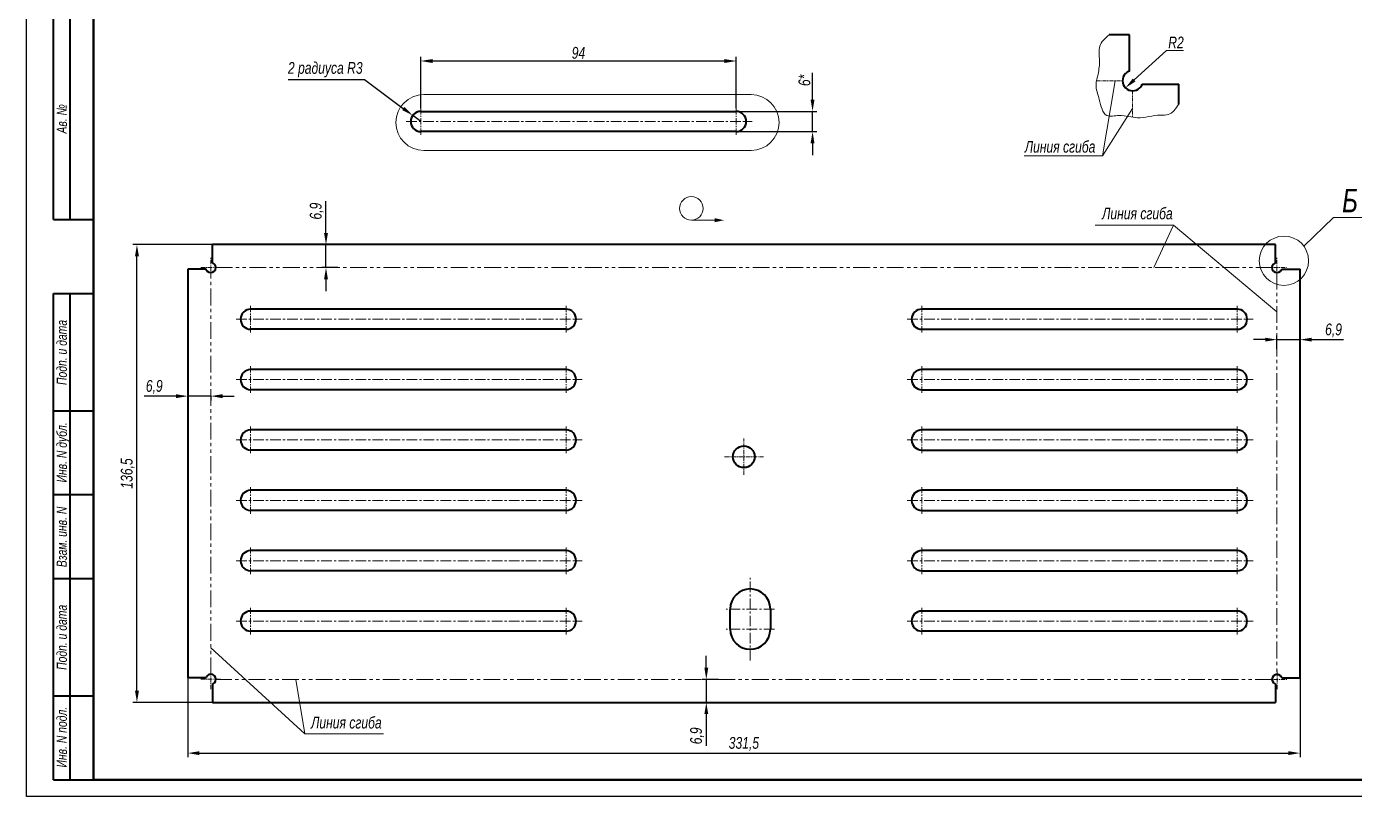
# Model space of a CAD drawing. Header units: millimetres. Extents: x 24199 to 24793, y 2132 to 2552.
# Drawn here: x 24198.5 to 24594.3, y 2131.8 to 2361.3 of the extents above; entities that cross this region are included whole.
import ezdxf

# ---------------------------------------------------------------- set-up
doc = ezdxf.new("R2010")
doc.units = ezdxf.units.MM
doc.linetypes.add('LT_04', pattern=[20, 10, -2, 2, -2, 2, -2])
doc.linetypes.add('LT_08', pattern=[10.16, 6.35, -1.27, 1.27, -1.27])
for name, color, linetype, lineweight in [('Layer_01', 3, 'Continuous', 13), ('Layer_02', 5, 'LT_04', 13), ('Layer_03', 7, 'Continuous', 40), ('Layer_05', 7, 'Continuous', 40), ('Layer_08', 1, 'Continuous', 15), ('Layer_09', 6, 'Continuous', 15), ('Layer_11', 6, 'Continuous', 15), ('Layer_17', 7, 'Continuous', 50)]:
    doc.layers.add(name, color=color, linetype=linetype, lineweight=lineweight)
doc.styles.add('Style_01', font='ARIALNI.TTF', dxfattribs={"width": 0.9, "height": 3.5})
doc.dimstyles.new('DimStyle_05', dxfattribs={"dimtxt": 3.5, "dimasz": 3.5, "dimexe": 1.25, "dimexo": 0, "dimtad": 1, "dimdec": 1, "dimtxsty": 'Style_01', "dimcen": 0, "dimazin": 3, "dimtfac": 1, "dimtdec": 1, "dimtmove": 0, "dimatfit": 3})
doc.dimstyles.new('DimStyle_13', dxfattribs={"dimtxt": 3.5, "dimasz": 3.5, "dimexe": 1.25, "dimexo": 0, "dimtad": 1, "dimdec": 1, "dimtxsty": 'Style_01', "dimcen": 0, "dimazin": 3, "dimtfac": 1, "dimtdec": 1, "dimtmove": 0, "dimatfit": 3})

# ---------------------------------------------------------------- blocks, each defined once
blk = doc.blocks.new('Block_18')
at = {"layer": 'Layer_05', "linetype": 'Continuous'}
for p, q in [((8, 172), (8, 292)), ((13, 172), (13, 292)), ((8, 172), (20, 172)), ((8, 5), (8, 150)), ((8, 150), (20, 150)), ((13, 5), (13, 150)), ((8, 115), (20, 115)), ((8, 90), (20, 90)), ((8, 65), (20, 65)), ((8, 30), (20, 30)), ((8, 5), (20, 5))]:
    blk.add_line(p, q, dxfattribs=at)
at = {"layer": 'Layer_17', "lineweight": 25}
for p, q in [((0, 0), (0, 420)), ((594, 0), (0, 0))]:
    blk.add_line(p, q, dxfattribs=at)
at = {"layer": 'Layer_17'}
for p, q in [((20, 415), (20, 5)), ((20, 5), (589, 5))]:
    blk.add_line(p, q, dxfattribs=at)
at = {"layer": 'Layer_05', "linetype": 'Continuous', "lineweight": 25, "style": 'Style_01', "width": 0.9}
for s, p in [('Ав. №', (12, 197.66)), ('Подп. и дата', (12, 122.68)), ('Инв. N дубл.', (12, 93.62)), ('Взам. инв. N', (11.99, 68.36)), ('Подп. и дата', (12, 37.74)), ('Инв. N подл.', (12, 8.63))]:
    blk.add_text(s, height=3, rotation=90, dxfattribs=at).set_placement(p)
blk = doc.blocks.new('*D436')
at = {"layer": 'Defpoints', "color": 0, "ltscale": 0.5, "transparency": 16777216}
for p in [(24313.62, 2334.8), (24316.02, 2333.01)]:
    blk.add_point(p, dxfattribs=at)
at = {"layer": 'Layer_08', "color": 0, "lineweight": -2, "ltscale": 0.5, "transparency": 16777216}
for p, q in [((24276.54, 2345.54), (24299.21, 2345.54)), ((24299.21, 2345.54), (24310.81, 2336.89)), ((24316.02, 2333.01), (24313.62, 2334.8))]:
    blk.add_line(p, q, dxfattribs=at)
at = {"layer": 'Layer_08', "color": 0, "ltscale": 0.5, "transparency": 16777216}
blk.add_solid([(24311.16, 2337.36), (24310.46, 2336.43), (24313.62, 2334.8)], dxfattribs=at)
at = {"layer": 'Layer_08', "color": 0, "ltscale": 0.5, "transparency": 16777216, "insert": (24287.56, 2348.46), "char_height": 3.5, "attachment_point": 5, "style": 'Style_01'}
blk.add_mtext('\\A1;2 радиуса R3', dxfattribs=at)
blk = doc.blocks.new('*D437')
at = {"layer": 'Defpoints', "color": 0, "ltscale": 0.5, "transparency": 16777216}
for p in [(24410.02, 2351.05), (24316.02, 2336.99), (24410.02, 2336.99)]:
    blk.add_point(p, dxfattribs=at)
at = {"layer": 'Layer_08', "color": 0, "lineweight": -2, "ltscale": 0.5, "transparency": 16777216}
for p, q in [((24316.02, 2336.99), (24316.02, 2352.3)), ((24319.52, 2351.05), (24406.52, 2351.05)), ((24410.02, 2336.99), (24410.02, 2352.3))]:
    blk.add_line(p, q, dxfattribs=at)
at = {"layer": 'Layer_08', "color": 0, "ltscale": 0.5, "transparency": 16777216}
for points in [[(24319.52, 2351.63), (24319.52, 2350.46), (24316.02, 2351.05)], [(24406.52, 2351.63), (24406.52, 2350.46), (24410.02, 2351.05)]]:
    blk.add_solid(points, dxfattribs=at)
at = {"layer": 'Layer_08', "color": 0, "ltscale": 0.5, "transparency": 16777216, "insert": (24363.02, 2353.46), "char_height": 3.5, "attachment_point": 5, "style": 'Style_01'}
blk.add_mtext('\\A1;94', dxfattribs=at)
blk = doc.blocks.new('*D438')
at = {"layer": 'Defpoints', "color": 0, "ltscale": 0.5, "transparency": 16777216}
for p in [(24578.06, 2208.61), (24246.57, 2207.8), (24578.06, 2144.68)]:
    blk.add_point(p, dxfattribs=at)
at = {"layer": 'Layer_08', "color": 0, "lineweight": -2, "ltscale": 0.5, "transparency": 16777216}
for p, q in [((24578.06, 2208.61), (24578.06, 2143.43)), ((24246.57, 2207.8), (24246.57, 2143.43)), ((24250.07, 2144.68), (24574.56, 2144.68))]:
    blk.add_line(p, q, dxfattribs=at)
at = {"layer": 'Layer_08', "color": 0, "ltscale": 0.5, "transparency": 16777216}
for points in [[(24250.07, 2145.26), (24250.07, 2144.1), (24246.57, 2144.68)], [(24574.56, 2145.26), (24574.56, 2144.1), (24578.06, 2144.68)]]:
    blk.add_solid(points, dxfattribs=at)
at = {"layer": 'Layer_08', "color": 0, "ltscale": 0.5, "transparency": 16777216, "insert": (24412.31, 2147.41), "char_height": 3.5, "attachment_point": 5, "style": 'Style_01'}
blk.add_mtext('331,5', dxfattribs=at)
blk = doc.blocks.new('*D439')
at = {"layer": 'Defpoints', "color": 0, "ltscale": 0.5, "transparency": 16777216}
for p in [(24231.43, 2296.3), (24320.45, 2296.3), (24349.04, 2159.8)]:
    blk.add_point(p, dxfattribs=at)
at = {"layer": 'Layer_08', "color": 0, "lineweight": -2, "ltscale": 0.5, "transparency": 16777216}
for p, q in [((24320.45, 2296.3), (24230.18, 2296.3)), ((24231.43, 2163.3), (24231.43, 2292.8)), ((24349.04, 2159.8), (24230.18, 2159.8))]:
    blk.add_line(p, q, dxfattribs=at)
at = {"layer": 'Layer_08', "color": 0, "ltscale": 0.5, "transparency": 16777216}
for points in [[(24230.85, 2292.8), (24232.02, 2292.8), (24231.43, 2296.3)], [(24230.85, 2163.3), (24232.02, 2163.3), (24231.43, 2159.8)]]:
    blk.add_solid(points, dxfattribs=at)
at = {"layer": 'Layer_08', "color": 0, "ltscale": 0.5, "transparency": 16777216, "insert": (24228.7, 2228.05), "char_height": 3.5, "attachment_point": 5, "rotation": 90, "style": 'Style_01'}
blk.add_mtext('136,5', dxfattribs=at)
blk = doc.blocks.new('*D440')
at = {"layer": 'Defpoints', "color": 0, "ltscale": 0.5, "transparency": 16777216}
for p in [(24287.77, 2296.3), (24289.76, 2296.3), (24291.27, 2289.44)]:
    blk.add_point(p, dxfattribs=at)
at = {"layer": 'Layer_08', "color": 0, "lineweight": -2, "ltscale": 0.5, "transparency": 16777216}
for p, q in [((24287.77, 2299.8), (24287.77, 2309.25)), ((24289.76, 2296.3), (24286.52, 2296.3)), ((24287.77, 2289.44), (24287.77, 2296.3)), ((24291.27, 2289.44), (24286.52, 2289.44)), ((24287.77, 2285.94), (24287.77, 2282.44))]:
    blk.add_line(p, q, dxfattribs=at)
at = {"layer": 'Layer_08', "color": 0, "ltscale": 0.5, "transparency": 16777216}
for points in [[(24287.19, 2299.8), (24288.35, 2299.8), (24287.77, 2296.3)], [(24287.19, 2285.94), (24288.35, 2285.94), (24287.77, 2289.44)]]:
    blk.add_solid(points, dxfattribs=at)
at = {"layer": 'Layer_08', "color": 0, "ltscale": 0.5, "transparency": 16777216, "insert": (24285.03, 2306.28), "char_height": 3.5, "attachment_point": 5, "rotation": 90, "style": 'Style_01'}
blk.add_mtext('6,9', dxfattribs=at)
blk = doc.blocks.new('*D441')
at = {"layer": 'Defpoints', "color": 0, "ltscale": 0.5, "transparency": 16777216}
for p in [(24578.06, 2267.97), (24571.19, 2265.16), (24578.06, 2265.89)]:
    blk.add_point(p, dxfattribs=at)
at = {"layer": 'Layer_08', "color": 0, "lineweight": -2, "ltscale": 0.5, "transparency": 16777216}
for p, q in [((24567.69, 2267.97), (24564.19, 2267.97)), ((24571.19, 2265.16), (24571.19, 2269.22)), ((24571.19, 2267.97), (24578.06, 2267.97)), ((24578.06, 2265.89), (24578.06, 2269.22)), ((24581.56, 2267.97), (24591.01, 2267.97))]:
    blk.add_line(p, q, dxfattribs=at)
at = {"layer": 'Layer_08', "color": 0, "ltscale": 0.5, "transparency": 16777216}
for points in [[(24567.69, 2268.55), (24567.69, 2267.39), (24571.19, 2267.97)], [(24581.56, 2268.55), (24581.56, 2267.39), (24578.06, 2267.97)]]:
    blk.add_solid(points, dxfattribs=at)
at = {"layer": 'Layer_08', "color": 0, "ltscale": 0.5, "transparency": 16777216, "insert": (24588.04, 2270.7), "char_height": 3.5, "attachment_point": 5, "style": 'Style_01'}
blk.add_mtext('6,9', dxfattribs=at)
blk = doc.blocks.new('*D442')
at = {"layer": 'Defpoints', "color": 0, "ltscale": 0.5, "transparency": 16777216}
for p in [(24404.72, 2166.68), (24401.11, 2159.8), (24404.18, 2159.8)]:
    blk.add_point(p, dxfattribs=at)
at = {"layer": 'Layer_08', "color": 0, "lineweight": -2, "ltscale": 0.5, "transparency": 16777216}
for p, q in [((24401.11, 2170.18), (24401.11, 2173.68)), ((24404.72, 2166.68), (24399.86, 2166.68)), ((24401.11, 2166.68), (24401.11, 2159.8)), ((24404.18, 2159.8), (24399.86, 2159.8)), ((24401.11, 2156.3), (24401.11, 2146.85))]:
    blk.add_line(p, q, dxfattribs=at)
at = {"layer": 'Layer_08', "color": 0, "ltscale": 0.5, "transparency": 16777216}
for points in [[(24400.53, 2170.18), (24401.7, 2170.18), (24401.11, 2166.68)], [(24400.53, 2156.3), (24401.7, 2156.3), (24401.11, 2159.8)]]:
    blk.add_solid(points, dxfattribs=at)
at = {"layer": 'Layer_08', "color": 0, "ltscale": 0.5, "transparency": 16777216, "insert": (24398.38, 2149.83), "char_height": 3.5, "attachment_point": 5, "rotation": 90, "style": 'Style_01'}
blk.add_mtext('6,9', dxfattribs=at)
blk = doc.blocks.new('*D443')
at = {"layer": 'Defpoints', "color": 0, "ltscale": 0.5, "transparency": 16777216}
for p in [(24246.57, 2251.14), (24253.44, 2251.32), (24253.44, 2251.12)]:
    blk.add_point(p, dxfattribs=at)
at = {"layer": 'Layer_08', "color": 0, "lineweight": -2, "ltscale": 0.5, "transparency": 16777216}
for p, q in [((24243.07, 2251.12), (24233.62, 2251.12)), ((24246.57, 2251.14), (24246.57, 2249.87)), ((24253.44, 2251.12), (24246.57, 2251.12)), ((24253.44, 2251.32), (24253.44, 2249.87)), ((24256.94, 2251.12), (24260.44, 2251.12))]:
    blk.add_line(p, q, dxfattribs=at)
at = {"layer": 'Layer_08', "color": 0, "ltscale": 0.5, "transparency": 16777216}
for points in [[(24243.07, 2251.7), (24243.07, 2250.53), (24246.57, 2251.12)], [(24256.94, 2251.7), (24256.94, 2250.53), (24253.44, 2251.12)]]:
    blk.add_solid(points, dxfattribs=at)
at = {"layer": 'Layer_08', "color": 0, "ltscale": 0.5, "transparency": 16777216, "insert": (24236.59, 2253.85), "char_height": 3.5, "attachment_point": 5, "style": 'Style_01'}
blk.add_mtext('6,9', dxfattribs=at)
blk = doc.blocks.new('*D482')
at = {"layer": 'Defpoints', "color": 0, "ltscale": 0.5, "transparency": 16777216}
for p in [(24410.02, 2336.01), (24410.02, 2330.01), (24432.78, 2330.01)]:
    blk.add_point(p, dxfattribs=at)
at = {"layer": 'Layer_08', "color": 0, "lineweight": -2, "ltscale": 0.5, "transparency": 16777216}
for p, q in [((24432.78, 2339.51), (24432.78, 2347.54)), ((24410.02, 2336.01), (24434.03, 2336.01)), ((24432.78, 2330.01), (24432.78, 2336.01)), ((24410.02, 2330.01), (24434.03, 2330.01)), ((24432.78, 2326.51), (24432.78, 2323.01))]:
    blk.add_line(p, q, dxfattribs=at)
at = {"layer": 'Layer_08', "color": 0, "ltscale": 0.5, "transparency": 16777216}
for points in [[(24432.19, 2339.51), (24433.36, 2339.51), (24432.78, 2336.01)], [(24432.19, 2326.51), (24433.36, 2326.51), (24432.78, 2330.01)]]:
    blk.add_solid(points, dxfattribs=at)
at = {"layer": 'Layer_08', "color": 0, "ltscale": 0.5, "transparency": 16777216, "insert": (24430.37, 2345.28), "char_height": 3.5, "attachment_point": 5, "rotation": 90, "style": 'Style_01'}
blk.add_mtext('6*', dxfattribs=at)

msp = doc.modelspace()

# ---------------------------------------------------------------- linework, layer by layer
at = {"layer": 'Layer_01'}
msp.add_line((24396.66, 2303.59), (24403.57, 2303.58), dxfattribs=at)
msp.add_line((24396.66, 2303.59), (24403.57, 2303.58), dxfattribs=at)
msp.add_circle((24396.66, 2307.1), 3.51, dxfattribs=at)
msp.add_circle((24396.66, 2307.1), 3.51, dxfattribs=at)
msp.add_solid([(24403.57, 2302.97), (24406.39, 2303.58), (24403.57, 2304.2)], dxfattribs=at)
msp.add_solid([(24403.57, 2302.97), (24406.39, 2303.58), (24403.57, 2304.2)], dxfattribs=at)
at = {"layer": 'Layer_02', "ltscale": 0.1}
for p, q in [((24517.39, 2345.14), (24525.16, 2345.14)), ((24528.15, 2342.16), (24528.15, 2334.29))]:
    msp.add_line(p, q, dxfattribs=at)
at = {"layer": 'Layer_02', "ltscale": 0.5}
for p, q in [((24253.44, 2168.19), (24253.44, 2287.94)), ((24254.93, 2289.44), (24569.69, 2289.43)), ((24571.19, 2287.94), (24571.19, 2168.18)), ((24569.7, 2166.68), (24254.94, 2166.68))]:
    msp.add_line(p, q, dxfattribs=at)
at = {"layer": 'Layer_03'}
for p, q in [((24527.2, 2358.88), (24521.17, 2358.88)), ((24527.21, 2348.01), (24527.2, 2358.88)), ((24531, 2344.19), (24541.9, 2344.19)), ((24541.9, 2338.14), (24541.9, 2344.19)), ((24316.02, 2336.01), (24410.02, 2336.01)), ((24410.02, 2330.01), (24316.02, 2330.01)), ((24253.91, 2290.86), (24253.91, 2296.3)), ((24570.71, 2296.3), (24253.91, 2296.3)), ((24570.72, 2290.86), (24570.71, 2296.3)), ((24252.01, 2288.96), (24246.57, 2288.95)), ((24246.57, 2288.95), (24246.57, 2167.15)), ((24572.61, 2288.95), (24578.06, 2288.95)), ((24578.06, 2167.15), (24578.06, 2288.95)), ((24359.31, 2277.05), (24265.31, 2277.05)), ((24559.31, 2277.05), (24465.31, 2277.05)), ((24359.31, 2271.05), (24265.31, 2271.05)), ((24465.31, 2271.05), (24559.31, 2271.05)), ((24359.31, 2259.05), (24265.31, 2259.05)), ((24559.31, 2259.05), (24465.31, 2259.05)), ((24359.31, 2253.05), (24265.31, 2253.05)), ((24465.31, 2253.05), (24559.31, 2253.05)), ((24359.31, 2241.05), (24265.31, 2241.05)), ((24559.31, 2241.05), (24465.31, 2241.05)), ((24359.31, 2235.05), (24265.31, 2235.05)), ((24465.31, 2235.05), (24559.31, 2235.05)), ((24359.31, 2223.05), (24265.31, 2223.05)), ((24559.31, 2223.05), (24465.31, 2223.05)), ((24359.31, 2217.05), (24265.31, 2217.05)), ((24465.31, 2217.05), (24559.31, 2217.05)), ((24359.31, 2205.05), (24265.31, 2205.05)), ((24559.31, 2205.05), (24465.31, 2205.05)), ((24359.31, 2199.05), (24265.31, 2199.05)), ((24465.31, 2199.05), (24559.31, 2199.05)), ((24359.31, 2187.05), (24265.31, 2187.05)), ((24408.21, 2181.64), (24408.21, 2187.64)), ((24420.21, 2187.64), (24420.21, 2181.64)), ((24559.31, 2187.05), (24465.31, 2187.05)), ((24359.31, 2181.05), (24265.31, 2181.05)), ((24559.31, 2181.05), (24465.31, 2181.05)), ((24252.01, 2167.15), (24246.57, 2167.15)), ((24253.91, 2165.27), (24253.91, 2159.8)), ((24570.71, 2165.26), (24570.71, 2159.8)), ((24572.62, 2167.15), (24578.06, 2167.15)), ((24253.91, 2159.8), (24570.71, 2159.8))]:
    msp.add_line(p, q, dxfattribs=at)
msp.add_circle((24412.31, 2233.05), 3.25, dxfattribs=at)
for centre, radius, start, end in [((24528.16, 2345.16), 3, 135.0201, 224.9799), ((24528.16, 2345.16), 3, 108.4392, 135.0201), ((24528.16, 2345.16), 3, 225.0201, 314.9799), ((24528.16, 2345.16), 3, 224.9799, 225.0201), ((24528.16, 2345.16), 3, 314.9799, 341.0648), ((24316.02, 2333.01), 3, 90, 270), ((24410.02, 2333.01), 3, 270, 90), ((24253.43, 2289.44), 1.5, 198.4392, 225.0201), ((24253.43, 2289.44), 1.5, 225.0201, 314.9799), ((24253.43, 2289.44), 1.5, 44.9799, 71.0648), ((24253.43, 2289.44), 1.5, 315.0201, 44.9799), ((24253.43, 2289.44), 1.5, 314.9799, 315.0201), ((24571.19, 2289.44), 1.5, 135.0201, 224.9799), ((24571.19, 2289.44), 1.5, 108.4392, 135.0201), ((24571.19, 2289.44), 1.5, 225.0201, 314.9799), ((24571.19, 2289.44), 1.5, 224.9799, 225.0201), ((24571.19, 2289.44), 1.5, 314.9799, 341.0648), ((24265.31, 2274.05), 3, 90, 270), ((24359.31, 2274.05), 3, 270, 90), ((24465.31, 2274.05), 3, 90, 270), ((24559.31, 2274.05), 3, 270, 90), ((24265.31, 2256.05), 3, 90, 270), ((24359.31, 2256.05), 3, 270, 90), ((24465.31, 2256.05), 3, 90, 270), ((24559.31, 2256.05), 3, 270, 90), ((24265.31, 2238.05), 3, 90, 270), ((24359.31, 2238.05), 3, 270, 90), ((24465.31, 2238.05), 3, 90, 270), ((24559.31, 2238.05), 3, 270, 90), ((24265.31, 2220.05), 3, 90, 270), ((24359.31, 2220.05), 3, 270, 90), ((24465.31, 2220.05), 3, 90, 270), ((24559.31, 2220.05), 3, 270, 90), ((24265.31, 2202.05), 3, 90, 270), ((24359.31, 2202.05), 3, 270, 90), ((24465.31, 2202.05), 3, 90, 270), ((24559.31, 2202.05), 3, 270, 90), ((24414.21, 2187.64), 6, 0, 180), ((24265.31, 2184.05), 3, 90, 270), ((24359.31, 2184.05), 3, 270, 90), ((24465.31, 2184.05), 3, 90, 270), ((24559.31, 2184.05), 3, 270, 90), ((24414.21, 2181.64), 6, 180, 0), ((24253.44, 2166.69), 1.5, 134.9799, 161.0648), ((24253.44, 2166.69), 1.5, 45.0201, 134.9799), ((24253.44, 2166.69), 1.5, 288.4392, 315.0201), ((24253.44, 2166.69), 1.5, 315.0201, 44.9799), ((24253.44, 2166.69), 1.5, 44.9799, 45.0201), ((24571.2, 2166.68), 1.5, 135.0201, 224.9799), ((24571.2, 2166.68), 1.5, 45.0201, 134.9799), ((24571.2, 2166.68), 1.5, 134.9799, 135.0201), ((24571.2, 2166.68), 1.5, 224.9799, 251.0648), ((24571.2, 2166.68), 1.5, 18.4392, 45.0201)]:
    msp.add_arc(centre, radius, start, end, dxfattribs=at)
at = {"layer": 'Layer_08', "ltscale": 0.5}
for p, q in [((24538.23, 2354.19), (24528.62, 2345.4)), ((24543.32, 2354.19), (24538.23, 2354.19))]:
    msp.add_line(p, q, dxfattribs=at)
msp.add_solid([(24528.23, 2345.83), (24529.02, 2344.97), (24526.04, 2343.04)], dxfattribs=at)
at = {"layer": 'Layer_09'}
for p, q in [((24522.99, 2345.14), (24519.2, 2322.79)), ((24528.15, 2336.89), (24519.2, 2322.79)), ((24540.34, 2302.08), (24534.5, 2289.43)), ((24278.82, 2166.68), (24281.51, 2150.44))]:
    msp.add_line(p, q, dxfattribs=at)
at = {"layer": 'Layer_09', "linetype": 'LT_08', "ltscale": 0.3}
for p, q in [((24316.02, 2329.03), (24316.02, 2336.99)), ((24410.02, 2329.03), (24410.02, 2336.99)), ((24265.31, 2270.07), (24265.31, 2278.03)), ((24359.31, 2270.07), (24359.31, 2278.03)), ((24465.31, 2270.07), (24465.31, 2278.03)), ((24559.31, 2270.07), (24559.31, 2278.03)), ((24265.31, 2252.07), (24265.31, 2260.03)), ((24359.31, 2252.07), (24359.31, 2260.03)), ((24465.31, 2252.07), (24465.31, 2260.03)), ((24559.31, 2252.07), (24559.31, 2260.03)), ((24265.31, 2234.07), (24265.31, 2242.03)), ((24359.31, 2234.07), (24359.31, 2242.03)), ((24465.31, 2234.07), (24465.31, 2242.03)), ((24559.31, 2234.07), (24559.31, 2242.03)), ((24265.31, 2216.07), (24265.31, 2224.03)), ((24359.31, 2216.07), (24359.31, 2224.03)), ((24465.31, 2216.07), (24465.31, 2224.03)), ((24559.31, 2216.07), (24559.31, 2224.03)), ((24265.31, 2198.07), (24265.31, 2206.03)), ((24359.31, 2198.07), (24359.31, 2206.03)), ((24465.31, 2198.07), (24465.31, 2206.03)), ((24559.31, 2198.07), (24559.31, 2206.03)), ((24265.31, 2180.07), (24265.31, 2188.03)), ((24359.31, 2180.07), (24359.31, 2188.03)), ((24465.31, 2180.07), (24465.31, 2188.03)), ((24559.31, 2180.07), (24559.31, 2188.03))]:
    msp.add_line(p, q, dxfattribs=at)
at = {"layer": 'Layer_09', "linetype": 'LT_08', "ltscale": 0.5}
for p, q in [((24311.69, 2333.01), (24414.81, 2333.01)), ((24260.98, 2274.05), (24364.11, 2274.05)), ((24460.98, 2274.05), (24564.11, 2274.05)), ((24260.98, 2256.05), (24364.11, 2256.05)), ((24460.98, 2256.05), (24564.11, 2256.05)), ((24260.98, 2238.05), (24364.11, 2238.05)), ((24460.98, 2238.05), (24564.11, 2238.05)), ((24260.98, 2220.05), (24364.11, 2220.05)), ((24460.98, 2220.05), (24564.11, 2220.05)), ((24260.98, 2202.05), (24364.11, 2202.05)), ((24460.98, 2202.05), (24564.11, 2202.05)), ((24414.21, 2172.33), (24414.21, 2196.99)), ((24421.39, 2187.64), (24407.04, 2187.64)), ((24260.98, 2184.05), (24364.11, 2184.05)), ((24421.39, 2181.64), (24407.04, 2181.64)), ((24460.98, 2184.05), (24564.11, 2184.05))]:
    msp.add_line(p, q, dxfattribs=at)
at = {"layer": 'Layer_09', "linetype": 'LT_08', "ltscale": 0.2}
for p, q in [((24253.43, 2286.47), (24253.43, 2292.4)), ((24571.19, 2286.47), (24571.19, 2292.41)), ((24250.46, 2289.44), (24256.39, 2289.44)), ((24568.23, 2289.44), (24574.16, 2289.44)), ((24412.31, 2227.65), (24412.31, 2238.45)), ((24418.2, 2233.05), (24406.43, 2233.05)), ((24253.44, 2163.72), (24253.44, 2169.66)), ((24571.2, 2163.71), (24571.2, 2169.64)), ((24250.47, 2166.69), (24256.41, 2166.69)), ((24568.24, 2166.68), (24574.17, 2166.68))]:
    msp.add_line(p, q, dxfattribs=at)
at = {"layer": 'Layer_09'}
for points in [[(24316.92, 2341.05), (24414.45, 2341.05)], [(24414.45, 2324.38), (24316.92, 2324.38)], [(24519.2, 2322.79), (24495.84, 2322.79)], [(24516.98, 2302.08), (24540.34, 2302.08)], [(24540.34, 2302.08), (24571.19, 2276.24)], [(24281.51, 2150.44), (24253.44, 2176.11)], [(24304.86, 2150.44), (24281.51, 2150.44)]]:
    msp.add_lwpolyline(points, dxfattribs=at)
at = {"layer": 'Layer_09', "ltscale": 0.5}
msp.add_circle((24573.26, 2291.5), 7.35, dxfattribs=at)
at = {"layer": 'Layer_09'}
for centre, start, end in [((24316.92, 2332.71), 90, 270), ((24414.45, 2332.71), 270, 90)]:
    msp.add_arc(centre, 8.33, start, end, dxfattribs=at)
at = {"layer": 'Layer_09', "ltscale": 0.5}
msp.add_open_spline([(24521.17, 2358.88), (24519.98, 2357.83), (24517.67, 2355.77), (24518.52, 2351.2), (24518.03, 2347.49), (24516.84, 2343.54), (24518.41, 2339.64), (24519.4, 2333.82), (24524.97, 2335.3), (24530.04, 2333.37), (24534.85, 2335.16), (24539.63, 2334.76), (24541, 2336.8), (24541.9, 2338.14)], degree=3, knots=[0, 0, 0, 0, 4.449642, 8.631416, 12.762724, 15.899007, 20.474146, 25.786897, 29.456676, 34.927939, 41.874149, 44.15414, 48.527341, 48.527341, 48.527341, 48.527341], dxfattribs=at)
at = {"layer": 'Layer_11', "ltscale": 0.5}
for p, q in [((24579.19, 2295.85), (24588.05, 2304.38)), ((24588.05, 2304.38), (24596.66, 2304.38))]:
    msp.add_line(p, q, dxfattribs=at)

# ---------------------------------------------------------------- block references
at = {"layer": 'Layer_08', "ltscale": 0.5}
msp.add_blockref('Block_18', (24198.53, 2131.76), dxfattribs=at)

# ---------------------------------------------------------------- texts
at = {"layer": 'Layer_01', "style": 'Style_01', "width": 0.9}
msp.add_text('Б', height=7, dxfattribs=at).set_placement((24590.6, 2305.93))
at = {"layer": 'Layer_01', "char_height": 3.5, "width": 195.1382, "style": 'Style_01'}
for insert, attachment_point in [((24517.06, 2323.69), 9), ((24519.07, 2307.35), 1), ((24304.35, 2155.53), 3)]:
    msp.add_mtext('Линия сгиба', dxfattribs=dict(at, insert=insert, attachment_point=attachment_point))
at = {"layer": 'Layer_08', "ltscale": 0.5, "insert": (24541.09, 2356.57), "char_height": 3.5, "attachment_point": 5, "style": 'Style_01'}
msp.add_mtext('\\A1;R2', dxfattribs=at)

# ---------------------------------------------------------------- dimensions: what is measured, and where the dimension line sits
at = {"layer": 'Layer_08', "ltscale": 0.5}
dim = msp.add_radius_dim(center=(24316.02, 2333.01), mpoint=(24313.62, 2334.8), text='2 радиуса R3', dimstyle='DimStyle_13', dxfattribs=at)
dim.commit()
dim.dimension.update_dxf_attribs({"geometry": '*D436', "text_midpoint": (24287.56, 2345.54), "dimtype": 164})
dim = msp.add_linear_dim(base=(24410.02, 2351.05), p1=(24316.02, 2336.99), p2=(24410.02, 2336.99), text='94', dimstyle='DimStyle_13', dxfattribs=at)
dim.commit()
dim.dimension.update_dxf_attribs({"geometry": '*D437', "text_midpoint": (24363.02, 2351.05), "dimtype": 160})
dim = msp.add_linear_dim(base=(24432.78, 2330.01), p1=(24410.02, 2336.01), p2=(24410.02, 2330.01), angle=90, text='<>*', dimstyle='DimStyle_05', dxfattribs=at)
dim.commit()
dim.dimension.update_dxf_attribs({"geometry": '*D482', "text_midpoint": (24432.78, 2345.28), "dimtype": 160})
for base, p1, p2, picture, middle in [((24287.77, 2296.3), (24291.27, 2289.44), (24289.76, 2296.3), '*D440', (24287.77, 2306.28)), ((24231.43, 2296.3), (24349.04, 2159.8), (24320.45, 2296.3), '*D439', (24231.43, 2228.05)), ((24401.11, 2159.8), (24404.72, 2166.68), (24404.18, 2159.8), '*D442', (24401.11, 2149.83))]:
    dim = msp.add_linear_dim(base=base, p1=p1, p2=p2, angle=90, dimstyle='DimStyle_05', dxfattribs=at)
    dim.commit()
    dim.dimension.update_dxf_attribs({"geometry": picture, "text_midpoint": middle, "dimtype": 160})
for base, p1, p2, picture, middle in [((24578.06, 2267.97), (24571.19, 2265.16), (24578.06, 2265.89), '*D441', (24588.04, 2267.97)), ((24253.44, 2251.12), (24246.57, 2251.14), (24253.44, 2251.32), '*D443', (24236.59, 2251.12)), ((24578.06, 2144.68), (24246.57, 2207.8), (24578.06, 2208.61), '*D438', (24412.31, 2144.68))]:
    dim = msp.add_linear_dim(base=base, p1=p1, p2=p2, dimstyle='DimStyle_05', dxfattribs=at)
    dim.commit()
    dim.dimension.update_dxf_attribs({"geometry": picture, "text_midpoint": middle, "dimtype": 160})

doc.saveas('drawing.dxf')
